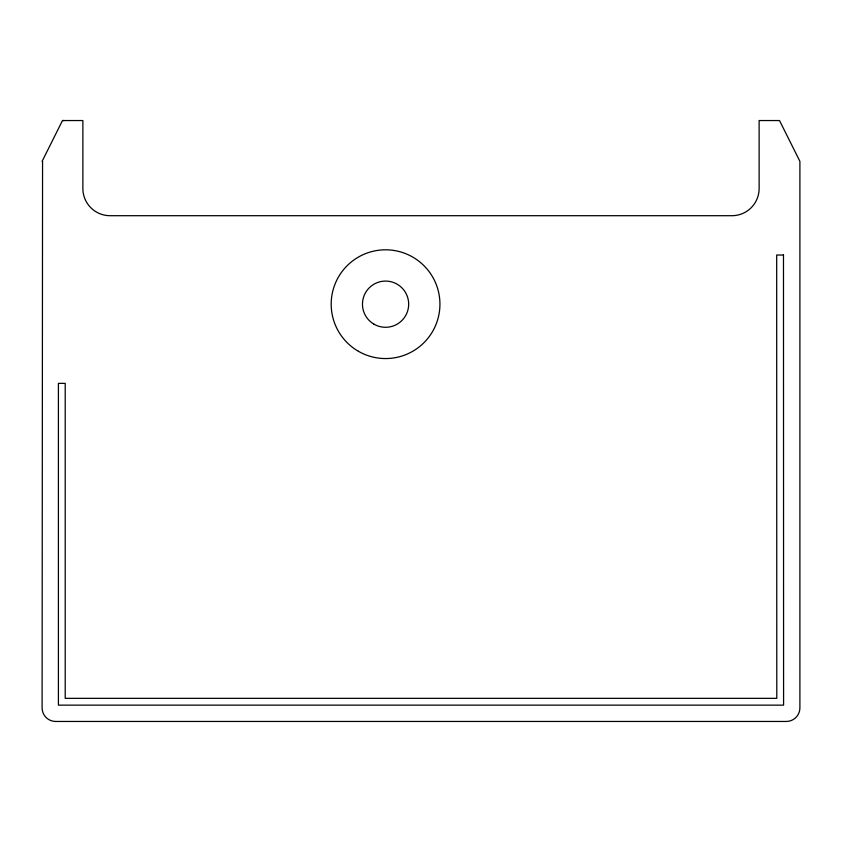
<?xml version="1.0" encoding="UTF-8"?>
<svg xmlns="http://www.w3.org/2000/svg" width="842" height="842" viewBox="0 0 842 842"><rect width="100%" height="100%" fill="white"/><g stroke="black" fill="none" stroke-linecap="round" stroke-linejoin="round"><path stroke-width="1.26" d="M42.1 161.327L62.487 120.543L82.874 120.543L82.874 188.513A27.186 27.186 0 0 0 110.06 215.699L731.94 215.699A27.186 27.186 0 0 0 759.126 188.513L759.126 120.543L779.513 120.543L799.9 161.327L799.9 707.859A13.588 13.588 0 0 1 786.312 721.457L55.688 721.457A13.588 13.588 0 0 1 42.1 707.859L42.563 161.327M64.308 120.543L62.487 120.543M783.481 255.021L776.682 255.021L776.787 698.344L65.213 698.344L65.213 383.373L58.414 383.373L58.414 705.143L783.586 705.143L783.481 255.021M358.376 351.272A54.372 54.372 0 0 0 439.934 304.183A54.372 54.372 0 0 0 358.376 257.094A54.372 54.372 0 0 0 358.376 351.272M374.006 324.191A23.113 23.113 0 0 0 408.675 304.183A23.113 23.113 0 0 0 374.006 284.175A23.113 23.113 0 0 0 374.006 324.191"/></g></svg>
